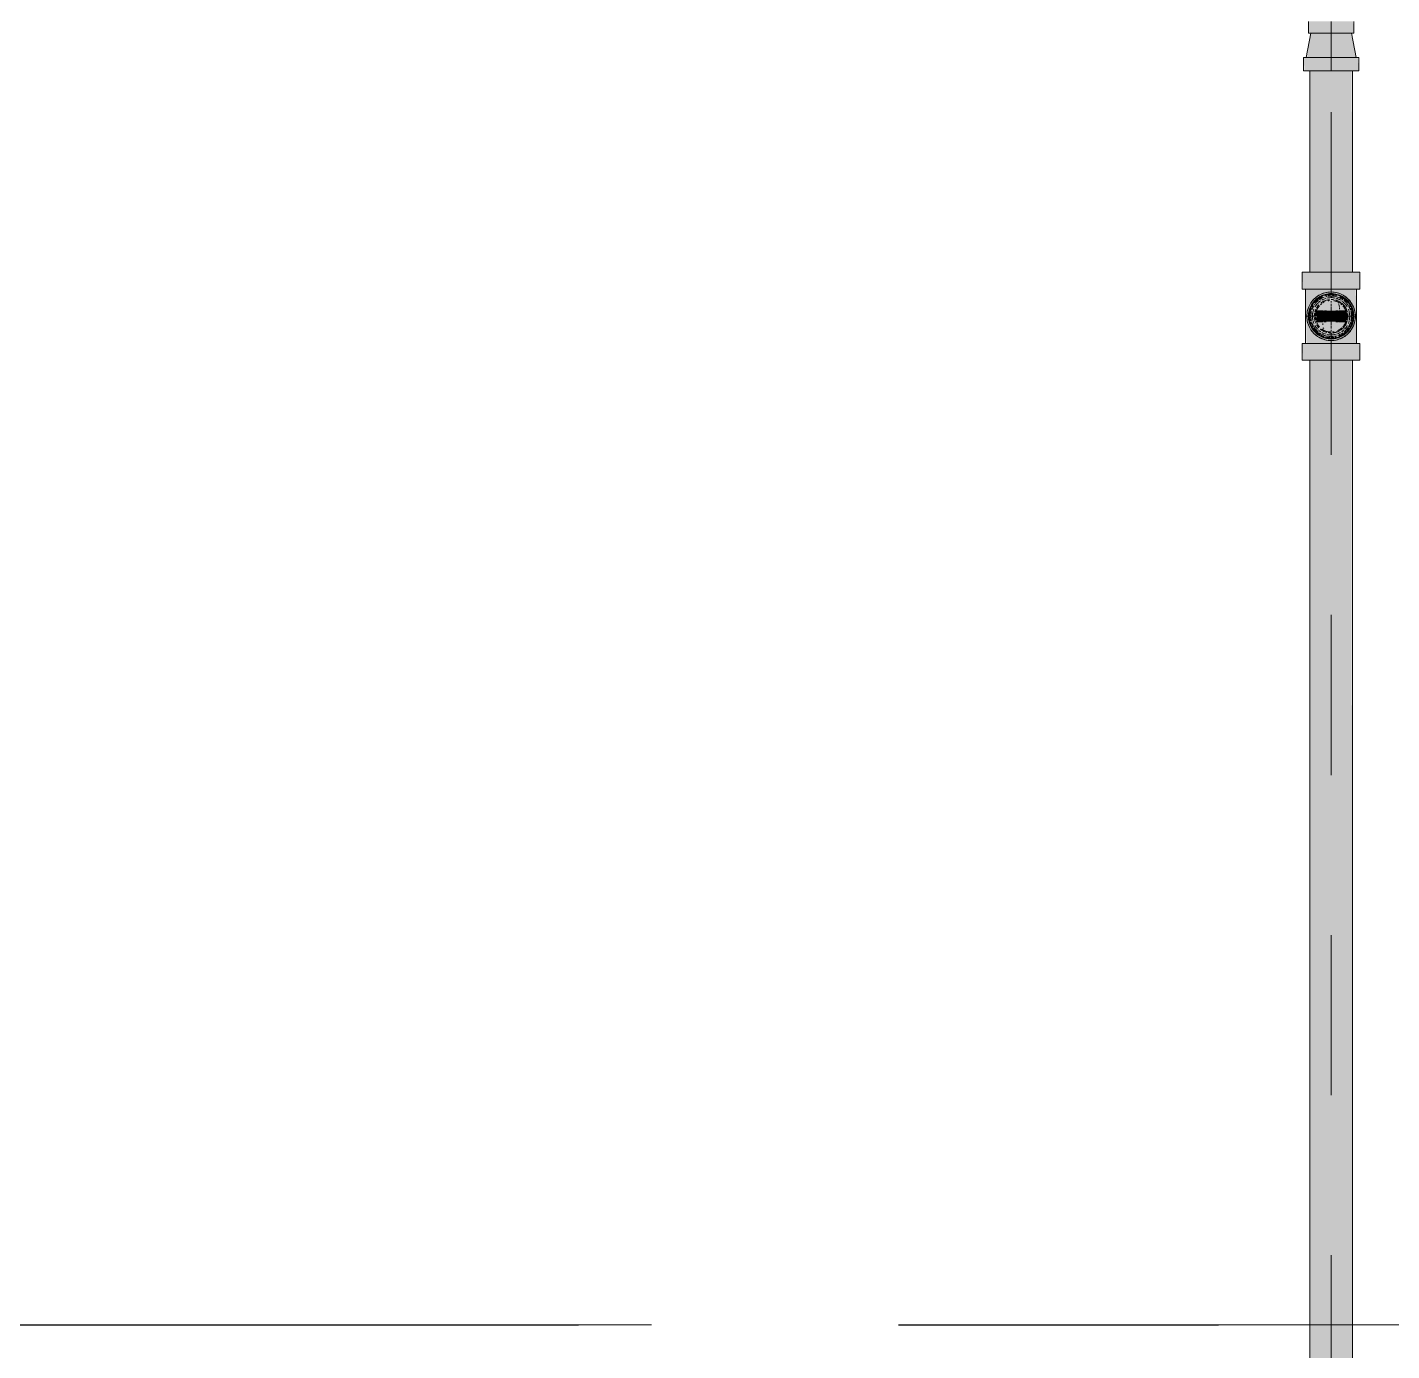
# Model space of a CAD drawing. Header units: millimetres. Extents: x -4000 to 187956, y -58990 to 162485.
# Drawn here: x 15456 to 16810, y 135424 to 136737 of the extents above; entities that cross this region are included whole.
import ezdxf

# ---------------------------------------------------------------- set-up
doc = ezdxf.new("R2010")
doc.units = ezdxf.units.MM
for name, pattern in [('Dash 1_16_', [317.5, 158.75, -158.75]), ('Grid Line', [2222.5, 1270, -317.5, 317.5, -317.5]), ('Grid Line 12_5mm', [2150, 1250, -300, 300, -300])]:
    doc.linetypes.add(name, pattern=pattern)
for name, color, linetype, lineweight in [('F-SPRN', 3, 'Continuous', 9), ('P-PIPE', 3, 'Continuous', 9), ('P-PIPE-CNTR', 3, 'Continuous', 9), ('S-GRID', 1, 'Continuous', 30)]:
    doc.layers.add(name, color=color, linetype=linetype, lineweight=lineweight)

# ---------------------------------------------------------------- blocks, each defined once
blk = doc.blocks.new('CMF2_NHAXUONG_A_rvt-1-0_000')
at = {"layer": 'S-GRID', "linetype": 'Grid Line 12_5mm', "lineweight": 9}
blk.add_line((-824.3, 135450), (183641.1, 135450), dxfattribs=at)
blk = doc.blocks.new('Sprinkler_Up - DN20-V29-0_000')
at = {"layer": 'F-SPRN', "transparency": 33554534}
for points in [[(-13.5, 0), (-3.9, 0.7), (-1.7, 2.9), (-1.2, 3.5), (-0.6, 4), (0.6, 4), (1.2, 3.5), (1.7, 2.9), (4.6, 0), (22.2, 0), (17.8, 13.2), (6.9, 21.2), (-6.9, 21.2), (-18, 13.1), (-22.2, 0)], [(0, -16.7), (4.3, -16.1), (11.8, -11.8), (16.1, -4.3), (16.1, 4.3), (9.9, 13.2), (8.3, 14.4), (0, 16.7), (-4.3, 16.1), (-11.8, 11.8), (-16.1, 4.3), (-16.1, -4.3), (-11.8, -11.8), (-8.3, -14.4)], [(0, -15.6), (7.8, -13.5), (13.5, -7.8), (15.1, -4), (15.1, 4), (13.5, 7.8), (7.8, 13.5), (0, 15.6), (-8.2, 13.2), (-11, 11), (-15.1, 4), (-15.1, -4), (-11, -11), (-7.8, -13.5)], [(0, -21.2), (6.9, -21.2), (18, -13.1), (22.2, 0), (3.9, -0.7), (1.7, -2.9), (1.2, -3.5), (0.6, -4), (-0.6, -4), (-1.2, -3.5), (-1.7, -2.9), (-4.6, 0), (-22.2, 0), (-18, -13.1), (-6.9, -21.2)], [(-10.9, -5.5), (-10.9, 5.4), (-14.5, 5.4), (-14.5, -5.5)], [(-7.7, -5.5), (-7.7, 5.4), (-10.9, 5.4), (-10.9, -5.5)], [(0, -5.5), (0, 5.4), (-7.7, 5.4), (-7.7, -5.5)], [(0, 0), (5.7, 0), (2.9, 4.9), (-2.9, 4.9), (-5.7, 0)], [(2.9, -4.9), (5.7, 0), (-5.7, 0), (-2.9, -4.9)], [(0, 0), (4.6, 0), (0, 4.6), (-4.6, 0)], [(0, -4.6), (4.6, 0), (-4.6, 0)], [(0, -2.6), (1.3, 0), (-1.8, 0)], [(-1.3, 0), (1.8, 0), (0, 2.6)], [(7.7, -5.5), (7.7, 5.4), (0, 5.4), (0, -5.5)], [(10.9, -5.5), (10.9, 5.4), (7.7, 5.4), (7.7, -5.5)], [(14.5, -5.5), (14.5, 5.4), (10.9, 5.4), (10.9, -5.5)]]:
    blk.add_hatch(color=1, dxfattribs=at).paths.add_polyline_path(points)
at = {"layer": 'F-SPRN', "color": 1}
for p, q in [((-11.5, 5.4), (-14.5, 5.4)), ((-14.5, 5.4), (-11.3, 5.4)), ((-14.5, 5.4), (-14.5, 3.7)), ((-14.5, 3.3), (-14.5, 0)), ((-11.5, 5.4), (-11.5, 4)), ((-10.9, 1.9), (-10.9, 3.6)), ((-10.8, 5.4), (-8, 5.4)), ((-8.1, 5.4), (-10.8, 5.4)), ((-8.1, 5.4), (-8.1, 2.8)), ((-8.1, 2.5), (-8.1, 0.7)), ((-7.7, 4.8), (-7.7, 2.7)), ((-7.7, 4.8), (-7.7, 2.7)), ((-7.7, 2.1), (-7.7, 0.5)), ((-7.7, 2.1), (-7.7, 0.5)), ((-6.7, 5.4), (-4.7, 5.4)), ((-5.8, 3.8), (-5.8, 2.2)), ((-2.1, 0), (-2.1, 0)), ((-2.1, 0), (-2.1, -0.1)), ((-0.6, 2), (-0.6, 2)), ((-0.5, 2), (-0.6, 2)), ((0, 2.1), (-0.1, 2.1)), ((0.1, 2.1), (0, 2.1)), ((1.9, 0.8), (1.9, 0.9)), ((1.9, 0.7), (1.9, 0.8)), ((2.1, 0), (2.1, 0.1)), ((2.1, 0), (2.1, 0)), ((4.7, 5.4), (6.5, 5.4)), ((7.7, 5.4), (10.8, 5.4)), ((7.7, 5.2), (7.7, 2.7)), ((7.7, 5.2), (7.7, 2.7)), ((7.7, 2.3), (7.7, 0.5)), ((7.7, 2.3), (7.7, 0.5)), ((10.8, 5.4), (8.1, 5.4)), ((8.1, 5.4), (8.1, 2.8)), ((8.1, 2.5), (8.1, 0.4)), ((10.9, 5.4), (14.5, 5.4)), ((10.9, 3.6), (10.9, 0.2)), ((14.5, 5.4), (11.5, 5.4)), ((11.5, 5.4), (11.5, 4)), ((11.5, 3), (11.5, 0.2)), ((14.5, 5.4), (14.5, -5.5)), ((-14.5, -1.3), (-14.5, -3.7)), ((-11.1, -5.5), (-14.5, -5.5)), ((-14.5, -5.5), (-11.5, -5.5)), ((-10.9, -2.6), (-10.9, -1.3)), ((-10.8, -5.5), (-8.1, -5.5)), ((-7.8, -5.5), (-10.8, -5.5)), ((-8.1, -4.2), (-8.1, -5.5)), ((-7.7, -2.7), (-7.7, -4)), ((-7.7, -2.7), (-7.7, -4)), ((-7, -5.5), (-5.8, -5.5)), ((-4.8, -5.5), (-7, -5.5)), ((-5.8, -2.3), (-5.8, -3.8)), ((-2.1, -0.2), (-2.1, -0.3)), ((0, -2.1), (0.1, -2.1)), ((7, -5.5), (4.8, -5.5)), ((5.8, -2.2), (5.8, -3.8)), ((5.8, -5.5), (7, -5.5)), ((7.7, -0.5), (7.7, -2.3)), ((7.7, -0.5), (7.7, -2.3)), ((7.7, -2.7), (7.7, -5.4)), ((7.7, -2.7), (7.7, -5.4)), ((10.8, -5.5), (7.7, -5.5)), ((8.1, -0.4), (8.1, -2.5)), ((8.1, -2.8), (8.1, -5.5)), ((8.1, -5.5), (10.8, -5.5)), ((10.9, -0.2), (10.9, -3.6)), ((14.5, -5.5), (10.9, -5.5)), ((11.5, -0.2), (11.5, -3)), ((11.5, -4), (11.5, -5.5)), ((11.5, -5.5), (14.5, -5.5))]:
    blk.add_line(p, q, dxfattribs=at)
at = {"layer": 'F-SPRN', "color": 1, "flags": 128}
for points in [[(-2, 0.5), (-2, 0.4), (-2.1, 0.3), (-2.1, 0.2), (-2.1, 0.1), (-2.1, 0)], [(-0.6, 2), (-0.7, 2), (-0.8, 1.9), (-0.9, 1.9), (-0.9, 1.9), (-1, 1.8), (-1.1, 1.8), (-1.2, 1.7), (-1.2, 1.7), (-1.3, 1.6), (-1.4, 1.6), (-1.4, 1.5), (-1.5, 1.5), (-1.5, 1.4), (-1.6, 1.3), (-1.6, 1.3), (-1.7, 1.2), (-1.7, 1.1), (-1.8, 1.1), (-1.8, 1), (-1.9, 0.9), (-1.9, 0.8), (-1.9, 0.8), (-2, 0.7), (-2, 0.6)], [(-2, 0.6), (-2, 0.5), (-2, 0.5)], [(-0.2, 2.1), (-0.3, 2.1), (-0.4, 2), (-0.5, 2)], [(-0.1, 2.1), (-0.1, 2.1), (-0.2, 2.1)], [(0.4, 2), (0.3, 2.1), (0.2, 2.1), (0.1, 2.1)], [(0.5, 2), (0.4, 2), (0.4, 2)], [(0.9, 1.9), (0.8, 1.9), (0.8, 1.9), (0.7, 2), (0.6, 2), (0.5, 2)], [(1.4, 1.5), (1.3, 1.6), (1.3, 1.7), (1.2, 1.7), (1.1, 1.7), (1.1, 1.8), (1, 1.8), (0.9, 1.9)], [(1.5, 1.4), (1.4, 1.5), (1.4, 1.5)], [(1.7, 1.2), (1.7, 1.2), (1.6, 1.3), (1.6, 1.4), (1.5, 1.4)], [(1.8, 1), (1.8, 1.1), (1.7, 1.2)], [(1.9, 0.9), (1.8, 1), (1.8, 1)], [(2, 0.6), (2, 0.7), (1.9, 0.7)], [(2, 0.4), (2, 0.5), (2, 0.6)], [(2.1, 0.2), (2.1, 0.3), (2, 0.4)], [(2.1, 0.1), (2.1, 0.2), (2.1, 0.2)], [(-2.1, -0.1), (-2.1, -0.2), (-2.1, -0.2)], [(-2.1, -0.3), (-2, -0.4), (-2, -0.5), (-2, -0.6), (-2, -0.7), (-1.9, -0.7), (-1.9, -0.8), (-1.9, -0.9), (-1.8, -1), (-1.8, -1), (-1.8, -1.1), (-1.7, -1.2), (-1.7, -1.2), (-1.6, -1.3), (-1.6, -1.4), (-1.5, -1.4), (-1.4, -1.5), (-1.4, -1.5), (-1.3, -1.6), (-1.3, -1.7), (-1.2, -1.7), (-1.1, -1.7), (-1.1, -1.8), (-1, -1.8), (-0.9, -1.9), (-0.8, -1.9), (-0.8, -1.9), (-0.7, -2), (-0.6, -2), (-0.5, -2), (-0.4, -2), (-0.4, -2), (-0.3, -2.1), (-0.2, -2.1), (-0.1, -2.1), (0, -2.1)], [(0.1, -2.1), (0.1, -2.1), (0.2, -2.1), (0.3, -2.1), (0.4, -2), (0.5, -2), (0.6, -2), (0.6, -2), (0.7, -2), (0.8, -1.9), (0.9, -1.9), (0.9, -1.9), (1, -1.8), (1.1, -1.8), (1.2, -1.7), (1.2, -1.7), (1.3, -1.6), (1.4, -1.6), (1.4, -1.5), (1.5, -1.5), (1.5, -1.4), (1.6, -1.3), (1.6, -1.3), (1.7, -1.2), (1.7, -1.1), (1.8, -1.1), (1.8, -1), (1.9, -0.9), (1.9, -0.8), (1.9, -0.8), (2, -0.7), (2, -0.6), (2, -0.5), (2, -0.5), (2, -0.4), (2.1, -0.3), (2.1, -0.2), (2.1, -0.1), (2.1, 0)]]:
    blk.add_lwpolyline(points, dxfattribs=at)
at = {"layer": 'F-SPRN', "color": 1}
for radius, start, end in [(22.2, 360, 180), (21.9, 126.6942, 142.518), (21.9, 108.2621, 125.7507), (16.7, 121.4181, 126.9869), (16.7, 121.4181, 126.9869), (16.7, 106.5995, 120), (16.7, 106.5995, 120), (15.6, 114.4363, 119.9813), (15.6, 114.4363, 119.9813), (21.9, 99.348, 107.901), (16.7, 96.4143, 105), (16.7, 96.4143, 105), (21.9, 90.145, 98.8503), (15.6, 95.5762, 100.6843), (15.6, 95.5762, 100.6843), (16.7, 83.0684, 90), (16.7, 83.0684, 90), (21.9, 72.5583, 89.4624), (15.6, 75.573, 80.5892), (15.6, 75.573, 80.5892), (15.6, 67.5614, 74.5481), (15.6, 67.5614, 74.5481), (16.7, 60, 75), (16.7, 60, 75), (15.6, 60.0187, 65.5637), (15.6, 60.0187, 65.5637), (21.9, 54.2493, 71.7379), (16.7, 53.0131, 58.5819), (16.7, 53.0131, 58.5819), (21.9, 37.482, 53.3058), (21.9, 165.6773, 179.2615), (21.9, 144.7698, 164.8151), (21.9, 142.518, 144), (16.7, 167.6802, 180), (16.7, 167.6802, 180), (16.7, 155.3879, 164.9693), (16.7, 155.3879, 164.9693), (15.6, 166.4265, 180), (15.6, 166.4265, 180), (15.6, 150.9409, 165), (15.6, 159.6139, 165), (16.7, 136.7213, 149.931), (16.7, 136.7213, 149.931), (15.6, 150.9409, 156.3845), (15.6, 138.4214, 150), (15.6, 138.4214, 150), (15.6, 126.205, 133.2078), (15.6, 126.205, 133.2078), (15.6, 120, 121.8808), (15.6, 120, 121.8808), (4.63, 155.7832, 180), (4.63, 155.7832, 180), (4.63, 109.0192, 138.2703), (4.63, 109.0192, 138.2703), (2.56, 109.0192, 168.8278), (2.56, 109.0192, 168.8278), (2.04, 109.0192, 180), (4.63, 17.9592, 90), (4.63, 17.9592, 90), (3.81, 57.0577, 90), (2.56, 14.5599, 90), (2.56, 14.5599, 90), (2.04, 10.4703, 90), (3.81, 16.1605, 43.8358), (15.6, 58.1192, 60), (15.6, 58.1192, 60), (15.6, 46.7922, 53.795), (15.6, 46.7922, 53.795), (15.6, 30, 41.5786), (15.6, 30, 41.5786), (16.7, 30, 43.2787), (16.7, 30, 43.2787), (15.6, 23.6155, 29.5646), (15.6, 15, 29.5646), (15.6, 15, 20.3861), (16.7, 15, 24.6121), (16.7, 15, 24.6121), (15.6, 360, 13.6618), (15.6, 0, 13.6618), (16.7, 360, 12.3198), (16.7, 0, 12.3198), (21.9, 36, 37.482), (21.9, 15.1849, 35.2302), (21.9, 0.7385, 14.3227), (22.2, 180, 360), (21.9, 180.7385, 194.3227), (21.9, 195.1849, 215.2302), (21.9, 216.7299, 233.3058), (16.7, 180, 192.3198), (16.7, 180, 192.3198), (16.7, 195.0307, 204.6121), (16.7, 195.0307, 204.6121), (15.6, 181.9082, 193.6618), (15.6, 181.9082, 193.6618), (15.6, 197.3339, 209.5646), (15.6, 197.3339, 209.5646), (16.7, 210.069, 223.2787), (16.7, 210.069, 223.2787), (15.6, 212.5472, 221.5786), (15.6, 212.5472, 221.5786), (16.7, 229.4249, 238.5819), (16.7, 229.4249, 238.5819), (15.6, 233.795, 240), (15.6, 233.795, 240), (15.6, 240.0187, 254.5481), (15.6, 240.0187, 254.5481), (4.63, 197.9592, 0), (4.63, 197.9592, 270), (3.81, 196.1605, 360), (2.56, 191.1677, 0), (2.56, 191.1677, 360), (2.04, 190.4703, 0), (4.63, 270, 360), (15.6, 294.4363, 299.9813), (15.6, 294.4363, 299.9813), (15.6, 300, 313.2078), (15.6, 300, 313.2078), (16.7, 301.4181, 310.5751), (16.7, 301.4181, 310.5751), (15.6, 318.4214, 330), (15.6, 318.4214, 330), (16.7, 316.7213, 330), (16.7, 316.7213, 330), (21.9, 306.6942, 323.2701), (15.6, 330.4354, 345), (15.6, 330.4354, 336.3845), (15.6, 339.6139, 345), (15.6, 346.3382, 360), (15.6, 346.3382, 360), (16.7, 335.3879, 345), (16.7, 335.3879, 345), (16.7, 347.6802, 360), (16.7, 347.6802, 360), (21.9, 324.7698, 344.8151), (21.9, 345.6773, 359.2615), (21.9, 234.2493, 251.7379), (16.7, 240, 255), (16.7, 240, 255), (21.9, 252.5583, 269.4624), (15.6, 255, 267.64), (15.6, 255, 267.64), (16.7, 263.0684, 270), (16.7, 263.0684, 270), (21.9, 270.145, 278.8503), (15.6, 275.5762, 280.6843), (15.6, 275.5762, 280.6843), (16.7, 276.4143, 285), (16.7, 276.4143, 285), (21.9, 279.348, 287.901), (16.7, 286.5995, 300), (16.7, 286.5995, 300), (21.9, 288.2621, 305.7507)]:
    blk.add_arc((0, 0), radius, start, end, dxfattribs=at)
blk = doc.blocks.new('Steel_Transition_Threaded_HoaPhat - Standard-V24-0_000')
at = {"layer": 'P-PIPE', "lineweight": 13, "transparency": 33554534}
h = blk.add_hatch(color=1, dxfattribs=at)
h.paths.add_polyline_path([(6750, 136427.6), (6755.8, 136428.4), (6761.3, 136430.6), (6765.9, 136434.2), (6769.5, 136438.8), (6771.7, 136444.3), (6772.5, 136450.1), (6771.7, 136455.9), (6768, 136463.3), (6765.9, 136466), (6761.3, 136469.6), (6755.8, 136471.8), (6750, 136472.6), (6744.2, 136471.8), (6738.8, 136469.6), (6732, 136463.3), (6730.5, 136461.3), (6728.3, 136455.9), (6727.5, 136450.1), (6728.3, 136444.3), (6730.5, 136438.8), (6734.1, 136434.2), (6738.8, 136430.6), (6744.2, 136428.4)])
h.paths.add_polyline_path([(6750, 136430), (6744.8, 136430.7), (6740, 136432.7), (6735.8, 136435.9), (6732.6, 136440), (6730.6, 136444.9), (6729.9, 136450.1), (6730.6, 136455.3), (6735, 136463.3), (6735.8, 136464.3), (6740, 136467.5), (6744.8, 136469.5), (6750, 136470.2), (6755.2, 136469.5), (6760.1, 136467.5), (6765, 136463.3), (6767.4, 136460.1), (6769.4, 136455.3), (6770.1, 136450.1), (6769.4, 136444.9), (6767.4, 136440), (6764.2, 136435.9), (6760.1, 136432.7), (6755.2, 136430.7)])
for points in [[(6750, 136430), (6750, 136433.7), (6741.8, 136435.9), (6735.8, 136441.9), (6733.6, 136450.1), (6735.8, 136458.3), (6741.8, 136464.3), (6750, 136466.5), (6750, 136470.2), (6744.8, 136469.5), (6740, 136467.5), (6735, 136463.3), (6732.6, 136460.1), (6730.6, 136455.3), (6729.9, 136450.1), (6730.6, 136444.9), (6732.6, 136440), (6735.8, 136435.9), (6740, 136432.7), (6744.8, 136430.7)], [(6750, 136431.6), (6754.8, 136432.2), (6759.3, 136434.1), (6763.1, 136437), (6766, 136440.8), (6767.9, 136445.3), (6768.5, 136450.1), (6767.9, 136454.9), (6766, 136459.3), (6762.9, 136463.3), (6759.3, 136466.1), (6754.8, 136468), (6750, 136468.6), (6745.2, 136468), (6740.8, 136466.1), (6736.9, 136463.2), (6734, 136459.3), (6732.1, 136454.9), (6731.5, 136450.1), (6732.1, 136445.3), (6734, 136440.8), (6736.9, 136437), (6740.8, 136434.1), (6745.2, 136432.2)], [(6750, 136430), (6755.2, 136430.7), (6760.1, 136432.7), (6764.2, 136435.9), (6767.4, 136440), (6769.4, 136444.9), (6770.1, 136450.1), (6769.4, 136455.3), (6765, 136463.3), (6764.2, 136464.3), (6760.1, 136467.5), (6755.2, 136469.5), (6750, 136470.2), (6750, 136466.5), (6758.2, 136464.3), (6764.2, 136458.3), (6766.4, 136450.1), (6764.2, 136441.9), (6758.2, 136435.9), (6750, 136433.7)]]:
    blk.add_hatch(color=1, dxfattribs=at).paths.add_polyline_path(points)
at = {"layer": 'P-PIPE', "color": 20, "lineweight": 13}
for radius, start, end in [(22.5, 90, 270), (22.5, 105, 120), (22.5, 90, 105), (22.5, 75, 90), (22.5, 270, 90), (22.5, 60, 75), (22.5, 150, 165), (22.5, 135, 150), (20.1, 150, 162.7449), (20.1, 139.8677, 148.1553), (18.5, 136.4297, 150), (18.5, 136.4297, 150), (22.5, 120, 135), (20.1, 135, 138.6435), (20.1, 128.8856, 135), (16.4, 143.5463, 150), (18.5, 134.3867, 135), (18.5, 134.3867, 135), (18.5, 123.4976, 133.2041), (18.5, 123.4976, 133.2041), (20.1, 120, 125.0043), (20.1, 109.6859, 120), (18.5, 106.819, 120), (18.5, 106.819, 120), (16.4, 115.1607, 120), (16.4, 107.4657, 111.9681), (20.1, 100.9975, 105), (18.5, 91.4353, 103.2046), (18.5, 91.4353, 103.2046), (16.4, 96.2132, 104.6042), (20.1, 90.5246, 98.5089), (18.5, 78.0986, 90), (18.5, 78.0986, 90), (20.1, 75.0607, 87.9279), (18.5, 60, 75), (18.5, 60, 75), (16.4, 66.9681, 72.9388), (20.1, 60, 75), (20.1, 54.9957, 60), (18.5, 46.7959, 56.5024), (18.5, 46.7959, 56.5024), (22.5, 45, 60), (20.1, 45, 51.1144), (18.5, 45, 45.6133), (18.5, 45, 45.6133), (16.4, 30, 38.0319), (18.5, 30, 43.5703), (18.5, 30, 43.5703), (20.1, 41.3565, 45), (20.1, 31.8447, 40.1323), (22.5, 30, 45), (20.1, 17.2551, 30), (22.5, 15, 30), (22.5, 165, 180), (22.5, 180, 195), (22.5, 195, 210), (20.1, 166.0499, 180), (20.1, 180, 193.9501), (18.5, 166.5939, 193.4061), (18.5, 166.5939, 180), (18.5, 180, 193.4061), (18.5, 157.6232, 165), (18.5, 157.6232, 165), (18.5, 195, 202.3768), (18.5, 195, 202.3768), (16.4, 168.5467, 178.9063), (16.4, 184.8393, 191.4533), (16.4, 158.0319, 163.506), (16.4, 338.0319, 342.8691), (16.4, 353.5463, 8.0319), (18.5, 15, 22.3768), (18.5, 15, 22.3768), (18.5, 337.6232, 345), (18.5, 337.6232, 345), (18.5, 346.5939, 13.4061), (18.5, 0, 13.4061), (18.5, 346.5939, 0), (20.1, 0, 13.9501), (20.1, 346.0499, 0), (22.5, 330, 345), (22.5, 0, 15), (22.5, 345, 0), (22.5, 210, 225), (20.1, 197.2551, 210), (20.1, 211.8447, 225), (18.5, 210, 223.5703), (18.5, 210, 223.5703), (22.5, 225, 240), (20.1, 225, 231.1144), (16.4, 210.6635, 216.4537), (18.5, 226.7959, 236.5024), (18.5, 226.7959, 236.5024), (20.1, 234.9957, 240), (16.4, 230.4733, 236.6389), (20.1, 240, 255), (18.5, 240, 255), (18.5, 240, 255), (16.4, 240, 246.5955), (16.4, 250.3629, 255), (20.1, 255.0607, 267.9279), (18.5, 258.0986, 270), (18.5, 258.0986, 270), (16.4, 264.1652, 268.506), (18.5, 271.4353, 283.2046), (18.5, 271.4353, 283.2046), (16.4, 276.2132, 283.9063), (20.1, 280.9975, 285), (16.4, 287.4657, 291.9681), (18.5, 286.819, 300), (18.5, 286.819, 300), (16.4, 293.4045, 300), (20.1, 289.6859, 300), (20.1, 300, 305.0043), (18.5, 303.4976, 313.2041), (18.5, 303.4976, 313.2041), (22.5, 300, 315), (20.1, 308.8856, 315), (18.5, 316.4297, 330), (18.5, 316.4297, 330), (20.1, 315, 328.1553), (22.5, 315, 330), (20.1, 330, 342.7449), (22.5, 240, 255), (22.5, 255, 270), (22.5, 270, 285), (20.1, 270.5246, 278.5089), (22.5, 285, 300)]:
    blk.add_arc((6750, 136450.1), radius, start, end, dxfattribs=at)

msp = doc.modelspace()

# ---------------------------------------------------------------- block references
at = {"lineweight": 5}
msp.add_blockref('CMF2_NHAXUONG_A_rvt-1-0_000', (0, 0), dxfattribs=at)

# ---------------------------------------------------------------- next in the draw order: hatches: boundary and pattern name
at = {"layer": 'P-PIPE', "transparency": 33554534}
for points in [[(16750, 136730.8), (16772.5, 136730.8), (16771.7, 136742.6), (16727.5, 136742.6), (16728.3, 136730.8), (16744.2, 136730.8)], [(16762.4, 136706.9), (16774.8, 136706.9), (16769.4, 136730.8), (16729.9, 136730.8), (16726.1, 136706.9), (16756.4, 136706.9)], [(16769.3, 136693.6), (16777.4, 136693.6), (16776.4, 136706.9), (16722.7, 136706.9), (16723.6, 136693.6), (16763.7, 136693.6)], [(16729.6, 136493.8), (16750, 136493.8), (16750, 136693.6), (16728.9, 136693.6), (16728.9, 136493.8)], [(16750, 136493.8), (16771.1, 136493.8), (16770.4, 136693.6), (16750, 136693.6), (16750, 136536.3)], [(16750, 136477.1), (16750, 136493.8), (16721.4, 136493.8), (16722.3, 136477.1), (16742.6, 136477.1)], [(16778.6, 136477.1), (16777.7, 136493.8), (16750, 136493.8), (16750, 136477.1), (16777.7, 136477.1)], [(16745.1, 136423.1), (16750, 136423.1), (16750, 136428.9), (16740.8, 136431.3), (16733.9, 136436.8), (16731.7, 136439.4), (16729.2, 136446.2), (16729.2, 136454), (16733.9, 136463.4), (16737.7, 136467), (16744.3, 136470.2), (16750, 136471.2), (16750, 136477.1), (16724.7, 136477.1), (16725.6, 136423.1), (16743.5, 136423.1)], [(16750, 136426), (16756.2, 136426.8), (16762.1, 136429.2), (16767.1, 136433), (16770.9, 136438), (16773.3, 136443.8), (16774.1, 136450.1), (16773.3, 136456.3), (16770, 136463.3), (16767.1, 136467.1), (16762.1, 136471), (16756.2, 136473.4), (16750, 136474.2), (16743.8, 136473.4), (16737.9, 136471), (16733, 136467.1), (16729.1, 136462.1), (16726.7, 136456.3), (16725.9, 136450.1), (16726.7, 136443.8), (16729.1, 136438), (16733, 136433), (16737.9, 136429.2), (16743.8, 136426.8)], [(16761.1, 136423.1), (16775.3, 136423.1), (16774.4, 136477.1), (16750, 136477.1), (16750, 136471.2), (16759.2, 136468.9), (16766.1, 136463.4), (16768.3, 136460.7), (16770.8, 136454), (16770.8, 136446.2), (16766.1, 136436.8), (16762.3, 136433.2), (16755.7, 136430), (16750, 136428.9), (16750, 136423.1), (16759.6, 136423.1)], [(16741.7, 136435.6), (16742.8, 136437.6), (16741.7, 136441.7), (16742.8, 136445.9), (16745.8, 136449), (16757.2, 136454.3), (16758.4, 136458.4), (16756.7, 136463.3), (16755.9, 136464.3), (16750, 136466.8), (16741.7, 136464.6), (16735.5, 136458.4), (16733.3, 136450.1), (16735.5, 136441.7), (16738.2, 136438.3)], [(16750, 136433.4), (16758.4, 136435.6), (16761.8, 136438.3), (16766.1, 136445.8), (16766.1, 136454.4), (16760, 136463.3), (16758.4, 136464.6), (16750, 136466.8), (16745.7, 136466.2), (16738.2, 136461.9), (16733.9, 136454.4), (16733.9, 136445.8), (16738.2, 136438.3), (16741.7, 136435.6)], [(16750, 136406.5), (16750, 136423.1), (16721.4, 136423.1), (16722.3, 136406.5), (16742.6, 136406.5)], [(16778.6, 136406.5), (16777.7, 136423.1), (16750, 136423.1), (16750, 136406.5), (16777.7, 136406.5)], [(16750, 134725.1), (16750, 136406.5), (16728.9, 136406.5), (16729.6, 134725.1), (16744.5, 134725.1)], [(16750, 134725.1), (16771.1, 134725.1), (16770.4, 136406.5), (16750, 136406.5), (16750, 135076.2)]]:
    msp.add_hatch(color=1, dxfattribs=at).paths.add_polyline_path(points)

# ---------------------------------------------------------------- next in the draw order: linework, layer by layer
at = {"layer": 'P-PIPE', "color": 20, "lineweight": 13}
for p, q in [((16727.5, 136742.6), (16727.5, 136730.8)), ((16772.5, 136730.8), (16772.5, 136742.6)), ((16729.9, 136730.8), (16725.2, 136706.9)), ((16727.5, 136730.8), (16772.5, 136730.8)), ((16727.5, 136730.8), (16728.3, 136730.8)), ((16728.3, 136730.8), (16729.8, 136730.8)), ((16730.6, 136730.8), (16744.2, 136730.8)), ((16744.8, 136730.8), (16750, 136730.8)), ((16750, 136730.8), (16755.2, 136730.8)), ((16755.8, 136730.8), (16769.4, 136730.8)), ((16774.8, 136706.9), (16770.1, 136730.8)), ((16770.2, 136730.8), (16771.7, 136730.8)), ((16771.7, 136730.8), (16772.5, 136730.8)), ((16722.7, 136706.9), (16722.7, 136693.6)), ((16723.6, 136706.9), (16722.7, 136706.9)), ((16777.4, 136706.9), (16722.7, 136706.9)), ((16725, 136706.9), (16723.6, 136706.9)), ((16742.9, 136706.9), (16726.3, 136706.9)), ((16756.4, 136706.9), (16743.6, 136706.9)), ((16763.7, 136706.9), (16757.1, 136706.9)), ((16773.7, 136706.9), (16763.7, 136706.9)), ((16776.4, 136706.9), (16775, 136706.9)), ((16777.4, 136706.9), (16776.4, 136706.9)), ((16777.4, 136693.6), (16777.4, 136706.9)), ((16722.7, 136693.6), (16777.4, 136693.6)), ((16722.7, 136693.6), (16723.6, 136693.6)), ((16723.6, 136693.6), (16726.3, 136693.6)), ((16726.3, 136693.6), (16728.7, 136693.6)), ((16728.9, 136693.6), (16728.9, 136493.8)), ((16729.6, 136693.6), (16728.9, 136693.6)), ((16768.3, 136693.6), (16731.7, 136693.6)), ((16731.7, 136693.6), (16768.4, 136693.6)), ((16771.1, 136693.6), (16770.4, 136693.6)), ((16771.1, 136493.8), (16771.1, 136693.6)), ((16771.3, 136693.6), (16773.7, 136693.6)), ((16773.7, 136693.6), (16776.4, 136693.6)), ((16776.4, 136693.6), (16777.4, 136693.6)), ((16721.4, 136493.8), (16721.4, 136477.1)), ((16722.3, 136493.8), (16721.4, 136493.8)), ((16750, 136493.8), (16721.4, 136493.8)), ((16725.2, 136493.8), (16722.3, 136493.8)), ((16728.8, 136493.8), (16725.2, 136493.8)), ((16728.9, 136493.8), (16729.6, 136493.8)), ((16729.7, 136493.8), (16735.1, 136493.8)), ((16735, 136493.8), (16729.8, 136493.8)), ((16735.6, 136493.8), (16764.4, 136493.8)), ((16750, 136493.8), (16735.7, 136493.8)), ((16764.3, 136493.8), (16750, 136493.8)), ((16778.6, 136493.8), (16750, 136493.8)), ((16764.9, 136493.8), (16770.3, 136493.8)), ((16770.2, 136493.8), (16765, 136493.8)), ((16770.4, 136493.8), (16771.1, 136493.8)), ((16774.8, 136493.8), (16771.2, 136493.8)), ((16777.7, 136493.8), (16774.8, 136493.8)), ((16778.6, 136493.8), (16777.7, 136493.8)), ((16778.6, 136477.1), (16778.6, 136493.8)), ((16721.4, 136477.1), (16722.3, 136477.1)), ((16721.4, 136477.1), (16750, 136477.1)), ((16722.3, 136477.1), (16724.6, 136477.1)), ((16724.7, 136477.1), (16724.7, 136423.1)), ((16725.6, 136477.1), (16724.7, 136477.1)), ((16725.6, 136477.1), (16724.7, 136477.1)), ((16725.5, 136477.1), (16734.7, 136477.1)), ((16734.6, 136477.1), (16725.6, 136477.1)), ((16728.1, 136477.1), (16725.6, 136477.1)), ((16732.1, 136477.1), (16728.1, 136477.1)), ((16737.4, 136477.1), (16732.1, 136477.1)), ((16741.9, 136477.1), (16735.6, 136477.1)), ((16735.7, 136477.1), (16741.9, 136477.1)), ((16742.6, 136477.1), (16737.4, 136477.1)), ((16743.4, 136477.1), (16750, 136477.1)), ((16750, 136477.1), (16743.5, 136477.1)), ((16750, 136477.1), (16743.5, 136477.1)), ((16750, 136477.1), (16756.6, 136477.1)), ((16750, 136477.1), (16778.6, 136477.1)), ((16756.5, 136477.1), (16750, 136477.1)), ((16756.5, 136477.1), (16750, 136477.1)), ((16762.6, 136477.1), (16757.4, 136477.1)), ((16758.1, 136477.1), (16764.3, 136477.1)), ((16764.4, 136477.1), (16758.1, 136477.1)), ((16767.9, 136477.1), (16762.6, 136477.1)), ((16765.3, 136477.1), (16774.5, 136477.1)), ((16775.3, 136477.1), (16765.4, 136477.1)), ((16771.9, 136477.1), (16767.9, 136477.1)), ((16774.4, 136477.1), (16771.9, 136477.1)), ((16775.3, 136477.1), (16774.4, 136477.1)), ((16775.3, 136423.1), (16775.3, 136477.1)), ((16775.4, 136477.1), (16777.7, 136477.1)), ((16777.7, 136477.1), (16778.6, 136477.1)), ((16721.4, 136423.1), (16721.4, 136406.5)), ((16722.3, 136423.1), (16721.4, 136423.1)), ((16750, 136423.1), (16721.4, 136423.1)), ((16724.6, 136423.1), (16722.3, 136423.1)), ((16724.7, 136423.1), (16734.6, 136423.1)), ((16724.7, 136423.1), (16725.6, 136423.1)), ((16734.7, 136423.1), (16725.5, 136423.1)), ((16725.6, 136423.1), (16728.1, 136423.1)), ((16728.1, 136423.1), (16732.1, 136423.1)), ((16732.1, 136423.1), (16737.4, 136423.1)), ((16735.6, 136423.1), (16741.9, 136423.1)), ((16741.9, 136423.1), (16735.7, 136423.1)), ((16737.4, 136423.1), (16742.6, 136423.1)), ((16750, 136423.1), (16743.4, 136423.1)), ((16743.5, 136423.1), (16750, 136423.1)), ((16743.5, 136423.1), (16750, 136423.1)), ((16756.6, 136423.1), (16750, 136423.1)), ((16778.6, 136423.1), (16750, 136423.1)), ((16750, 136423.1), (16756.5, 136423.1)), ((16750, 136423.1), (16756.5, 136423.1)), ((16757.4, 136423.1), (16762.6, 136423.1)), ((16764.3, 136423.1), (16758.1, 136423.1)), ((16758.1, 136423.1), (16764.4, 136423.1)), ((16762.6, 136423.1), (16767.9, 136423.1)), ((16774.5, 136423.1), (16765.3, 136423.1)), ((16765.4, 136423.1), (16774.4, 136423.1)), ((16767.9, 136423.1), (16771.9, 136423.1)), ((16771.9, 136423.1), (16774.4, 136423.1)), ((16774.4, 136423.1), (16775.3, 136423.1)), ((16774.4, 136423.1), (16775.3, 136423.1)), ((16777.7, 136423.1), (16775.4, 136423.1)), ((16778.6, 136423.1), (16777.7, 136423.1)), ((16778.6, 136406.5), (16778.6, 136423.1)), ((16721.4, 136406.5), (16722.3, 136406.5)), ((16721.4, 136406.5), (16750, 136406.5)), ((16722.3, 136406.5), (16725.2, 136406.5)), ((16725.2, 136406.5), (16728.8, 136406.5)), ((16728.9, 136406.5), (16728.9, 134725.1)), ((16729.6, 136406.5), (16728.9, 136406.5)), ((16735.1, 136406.5), (16729.7, 136406.5)), ((16729.8, 136406.5), (16735, 136406.5)), ((16764.4, 136406.5), (16735.6, 136406.5)), ((16735.7, 136406.5), (16750, 136406.5)), ((16750, 136406.5), (16764.3, 136406.5)), ((16750, 136406.5), (16778.6, 136406.5)), ((16770.3, 136406.5), (16764.9, 136406.5)), ((16765, 136406.5), (16770.2, 136406.5)), ((16771.1, 136406.5), (16770.4, 136406.5)), ((16771.1, 134725.1), (16771.1, 136406.5)), ((16771.2, 136406.5), (16774.8, 136406.5)), ((16774.8, 136406.5), (16777.7, 136406.5)), ((16777.7, 136406.5), (16778.6, 136406.5))]:
    msp.add_line(p, q, dxfattribs=at)
for radius, start, end in [(24.1, 90, 270), (24.1, 105, 120), (24.1, 90, 105), (24.1, 75, 90), (24.1, 270, 90), (24.1, 60, 75), (24.1, 150, 165), (24.1, 135, 150), (21.1, 158.0211, 165), (21.1, 150, 154.6013), (24.1, 120, 135), (21.1, 128.0211, 141.0043), (21.1, 120, 125.8689), (21.1, 113.0211, 120), (21.1, 99.731, 105), (21.1, 90, 98.0211), (21.1, 75, 90), (21.1, 54.4236, 65.5764), (24.1, 45, 60), (21.1, 39.3488, 51.9789), (24.1, 30, 45), (21.1, 26.4435, 30), (21.1, 15, 21.9789), (24.1, 15, 30), (24.1, 165, 180), (24.1, 180, 195), (21.1, 165.7378, 177.7452), (21.1, 182.0242, 192.7707), (21.1, 195, 203.0211), (21.1, 336.9789, 345), (21.1, 2.0242, 14.2622), (21.1, 345.7378, 351.9789), (21.1, 353.0708, 357.9758), (24.1, 0, 15), (24.1, 345, 0), (24.1, 195, 210), (24.1, 210, 225), (21.1, 205.3987, 210), (21.1, 213.8363, 218.0211), (24.1, 225, 240), (21.1, 218.1596, 233.0211), (21.1, 234.1311, 240), (21.1, 242.2293, 251.1321), (21.1, 291.9789, 305.8689), (24.1, 300, 315), (21.1, 306.9789, 315), (21.1, 317.2293, 321.8404), (21.1, 321.9789, 326.1637), (24.1, 315, 330), (21.1, 330, 334.6013), (24.1, 330, 345), (24.1, 240, 255), (24.1, 255, 255.2105), (24.1, 255.2105, 270), (21.1, 255, 261.9292), (21.1, 261.9789, 267.7707), (21.1, 270, 276.9789), (24.1, 270, 284.7895), (21.1, 279.731, 285), (24.1, 285, 300), (24.1, 284.7895, 285)]:
    msp.add_arc((16750, 136450.1), radius, start, end, dxfattribs=at)
at = {"layer": 'P-PIPE', "color": 1}
for centre, radius, start, end in [((16750, 136458.4), 8.35, 69.0027, 79.2369), ((16750, 136458.4), 8.35, 20.1285, 29.0413), ((16750, 136458.4), 8.35, 8.0385, 17.9918), ((16750, 136458.4), 8.35, 352.2824, 1.6717), ((16750, 136450.1), 16.7, 46.0317, 51.8726), ((16750, 136450.1), 16.7, 39.3092, 45.2846), ((16750, 136450.1), 16.7, 32.3031, 39.2955), ((16750, 136450.1), 16.7, 23.314, 31.0974), ((16750, 136450.1), 16.7, 170.1108, 177.203), ((16750, 136450.1), 16.7, 182.797, 189.8892), ((16750, 136450.1), 16.7, 190.2154, 195.2487), ((16750, 136450.1), 16.7, 157.579, 164.2722), ((16750, 136441.7), 8.35, 131.0366, 150), ((16750, 136441.7), 8.35, 115.6806, 125.5287), ((16750, 136441.7), 8.35, 100.6842, 114.0387), ((16750, 136441.7), 8.35, 90, 100.6842), ((16750, 136458.4), 8.35, 270, 280.6842), ((16750, 136458.4), 8.35, 316.3183, 330), ((16750, 136450.1), 16.7, 16.9375, 22.421), ((16750, 136450.1), 16.7, 337.2636, 343.0625), ((16750, 136450.1), 16.7, 4.3093, 9.8892), ((16750, 136450.1), 16.7, 231.8726, 237.203), ((16750, 136441.7), 8.35, 172.0327, 181.5407), ((16750, 136441.7), 8.35, 199.9004, 209.0413), ((16750, 136441.7), 8.35, 226.6998, 237.8461), ((16750, 136441.7), 8.35, 249.0027, 259.2369), ((16750, 136450.1), 16.7, 264.6626, 273.5288), ((16750, 136450.1), 16.7, 308.1274, 313.9683), ((16750, 136450.1), 16.7, 314.7154, 320.6908), ((16750, 136450.1), 16.7, 328.9026, 336.686)]:
    msp.add_arc(centre, radius, start, end, dxfattribs=at)
at = {"layer": 'P-PIPE-CNTR', "color": 20, "lineweight": 13}
for p, q in [((16750, 136693.6), (16750, 136742.6)), ((16750, 136493.8), (16750, 136474.2)), ((16750, 136474.2), (16750, 136472.6)), ((16750, 136472.6), (16750, 136471.2)), ((16750, 136470.2), (16750, 136468.6)), ((16750, 136465.2), (16750, 136463.6)), ((16750, 136462.6), (16750, 136459.8)), ((16750, 136459.1), (16750, 136456.5)), ((16750, 136454.3), (16750, 136452.6)), ((16750, 136452.1), (16750, 136450.1)), ((16750, 136450.1), (16750, 136448)), ((16750, 136447.5), (16750, 136445.9)), ((16750, 136444.6), (16750, 136441.1)), ((16750, 136440.4), (16750, 136438.1)), ((16750, 136436.5), (16750, 136435)), ((16750, 136433.4), (16750, 136432.2)), ((16750, 136431.6), (16750, 136430)), ((16750, 136428.9), (16750, 136427.6)), ((16750, 136426), (16750, 136406.5))]:
    msp.add_line(p, q, dxfattribs=at)
at = {"layer": 'P-PIPE-CNTR', "color": 1, "linetype": 'Dash 1_16_'}
for p, q in [((16750, 136493.8), (16750, 136693.6)), ((16750, 136493.8), (16750, 136693.6)), ((16750, 136472.6), (16750, 136475.1)), ((16750, 136471.2), (16750, 136472.6)), ((16750, 136468.6), (16750, 136470.2)), ((16750, 136463.6), (16750, 136465.2)), ((16750, 136459.8), (16750, 136462.6)), ((16750, 136455.5), (16750, 136459.1)), ((16725, 136450.1), (16727.5, 136450.1)), ((16727.8, 136450.1), (16731.5, 136450.1)), ((16731.5, 136450.1), (16733.3, 136450.1)), ((16736.9, 136450.1), (16740.4, 136450.1)), ((16740.4, 136450.1), (16742.3, 136450.1)), ((16745.4, 136450.1), (16747.6, 136450.1)), ((16748.7, 136450.1), (16750, 136450.1)), ((16750, 136452.6), (16750, 136454.3)), ((16750, 136450.1), (16750, 136452.1)), ((16750, 136448), (16750, 136450.1)), ((16750, 136450.1), (16751.3, 136450.1)), ((16750, 136445.9), (16750, 136447.5)), ((16750, 136441.1), (16750, 136444.6)), ((16751.8, 136450.1), (16754.6, 136450.1)), ((16755.7, 136450.1), (16763.5, 136450.1)), ((16766.4, 136450.1), (16768.5, 136450.1)), ((16768.5, 136450.1), (16772.2, 136450.1)), ((16772.5, 136450.1), (16775, 136450.1)), ((16750, 136438.1), (16750, 136440.4)), ((16750, 136435), (16750, 136436.5)), ((16750, 136432.2), (16750, 136433.4)), ((16750, 136430), (16750, 136431.6)), ((16750, 136427.6), (16750, 136428.9)), ((16750, 136425.1), (16750, 136426.8)), ((16750, 134725.1), (16750, 136406.5)), ((16750, 134725.1), (16750, 136406.5))]:
    msp.add_line(p, q, dxfattribs=at)
at = {"layer": 'S-GRID', "linetype": 'Grid Line'}
msp.add_line((-824.3, 135450), (183641.1, 135450), dxfattribs=at)

# ---------------------------------------------------------------- next in the draw order: block references
at = {"layer": 'F-SPRN', "color": 1}
msp.add_blockref('Sprinkler_Up - DN20-V29-0_000', (16750, 136450.1), dxfattribs=at)
at = {"layer": 'P-PIPE', "color": 20, "lineweight": 13}
msp.add_blockref('Steel_Transition_Threaded_HoaPhat - Standard-V24-0_000', (10000, 0), dxfattribs=at)

doc.saveas('drawing.dxf')
